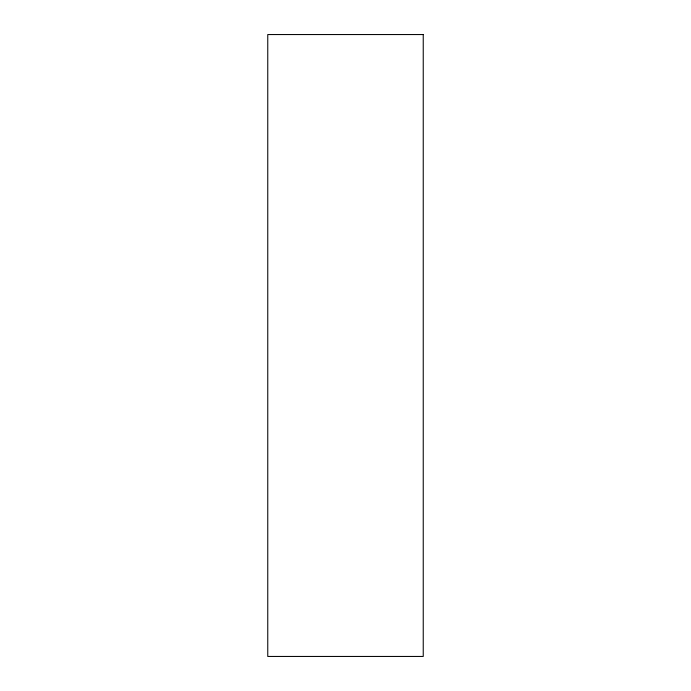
<?xml version="1.0" encoding="UTF-8"?>
<svg xmlns="http://www.w3.org/2000/svg" width="691" height="691" viewBox="0 0 691 691"><rect width="100%" height="100%" fill="white"/><g stroke="black" fill="none" stroke-linecap="round" stroke-linejoin="round"><path stroke-width="1.04" d="M423.238 34.55L267.762 34.55L267.762 656.45L423.238 656.45L423.238 34.55"/></g></svg>
